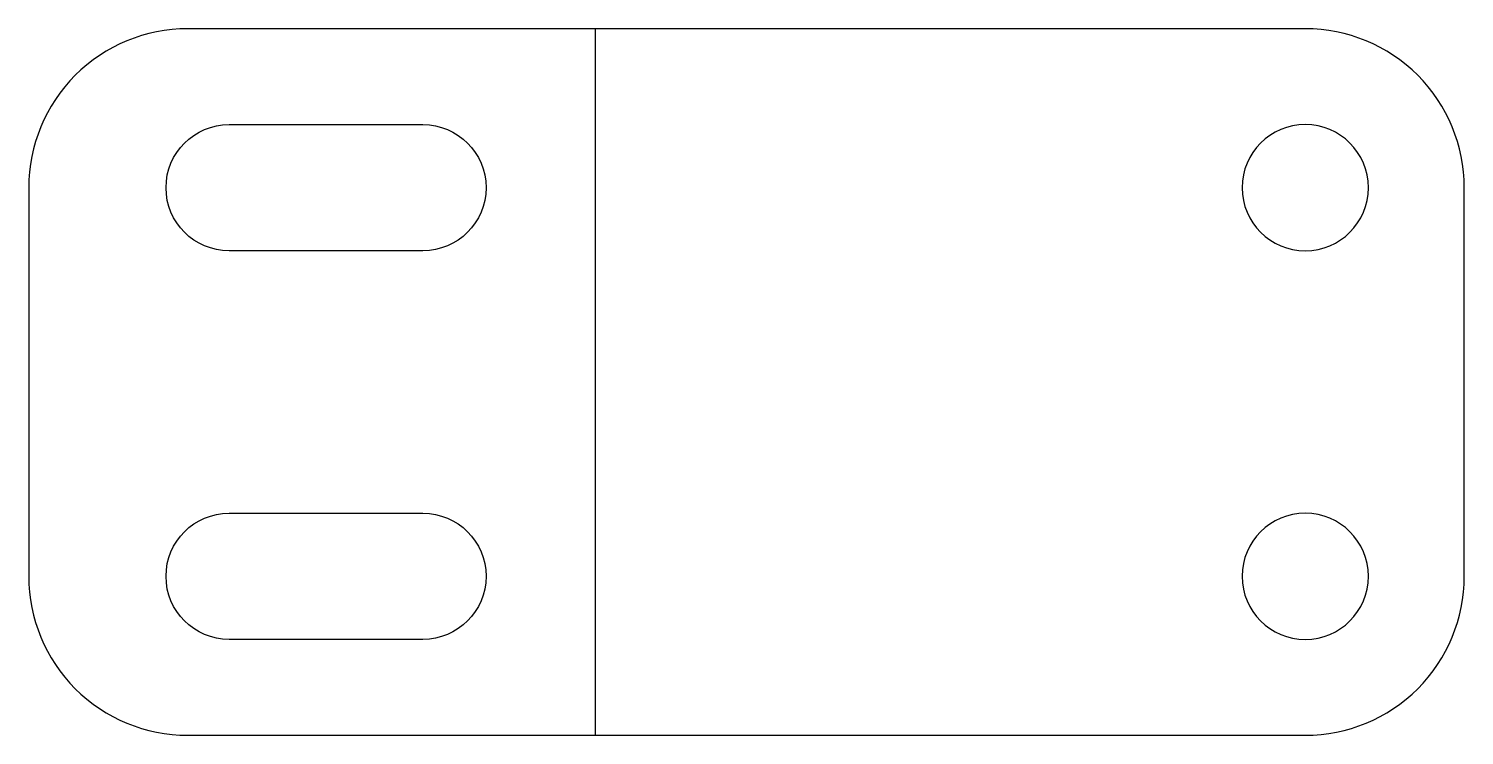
# Model space of a CAD drawing. Header units: inches. Extents: x -0.39 to 3.16, y 0 to 1.75.
import ezdxf

# ---------------------------------------------------------------- set-up
doc = ezdxf.new("R2010")
doc.units = ezdxf.units.IN
doc.layers.get('0').update_dxf_attribs({"linetype": 'CONTINUOUS'})

msp = doc.modelspace()

# ---------------------------------------------------------------- linework, layer by layer
msp.add_line((1.0085, 1.75), (1.0085, 0))
for points in [[(3.1608, 0.3937), (3.1608, 1.3563, 0.414214), (2.7671, 1.75), (0, 1.75, 0.414214), (-0.3937, 1.3563), (-0.3937, 0.3937, 0.414214), (0, 0), (2.7671, 0, 0.414214)], [(0.1025, 1.2, -1), (0.1025, 1.5125), (0.5823, 1.5125, -1), (0.5823, 1.2)], [(0.1025, 0.2375, -1), (0.1025, 0.55), (0.5823, 0.55, -1), (0.5823, 0.2375)]]:
    msp.add_lwpolyline(points, format="xyb", close=True)
at = {"extrusion": (0, 0, -1)}
for centre in [(-2.7671, 1.3563), (-2.7671, 0.3937)]:
    msp.add_circle(centre, 0.1563, dxfattribs=at)

doc.saveas('drawing.dxf')
